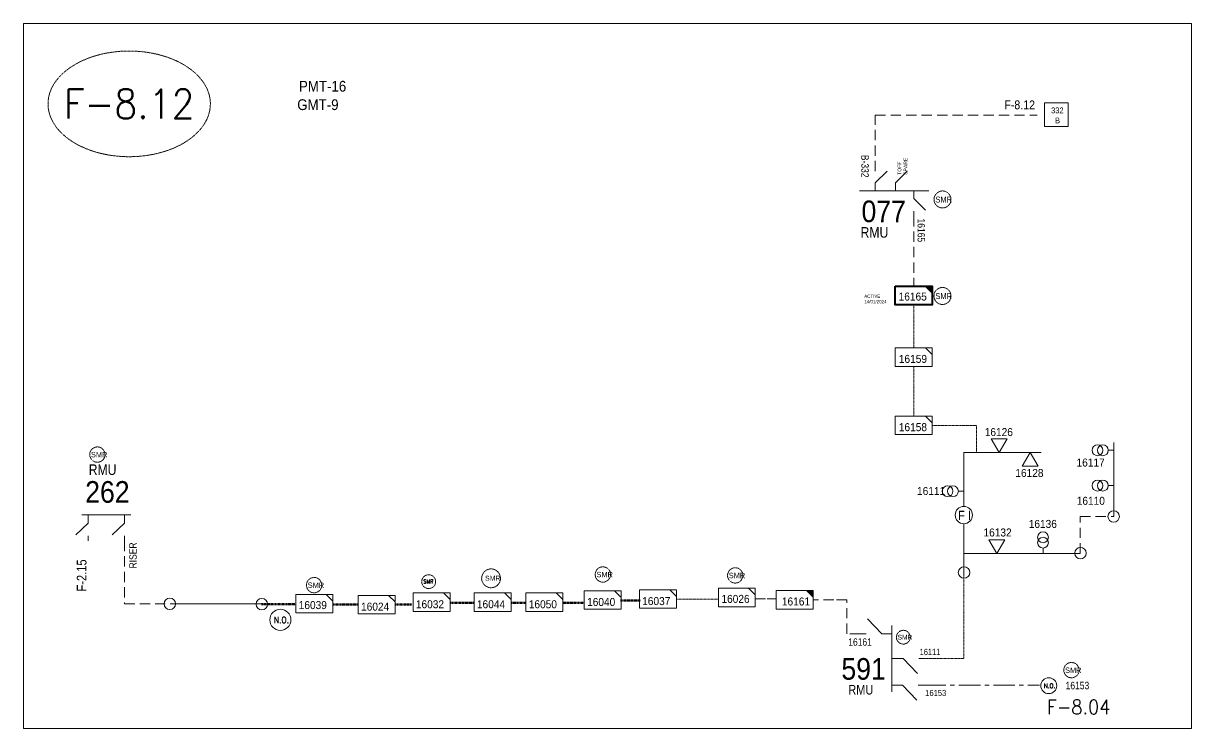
# Model space of a CAD drawing. Header units: metres. Extents: x 65984 to 144644, y -19036 to 23726.
# Drawn here: x 96199 to 97155, y 7089 to 7667 of the extents above; entities that cross this region are included whole.
import ezdxf
from ezdxf.enums import TextEntityAlignment as Align

# ---------------------------------------------------------------- set-up
doc = ezdxf.new("R2010")
doc.units = ezdxf.units.M
doc.header["$MEASUREMENT"] = 0
for name, pattern in [('( Center )', [2, 1.25, -0.25, 0.25, -0.25]), ('DGN Style 2', [0.023128, 0, -0.023128]), ('DGN Style 3', [0.013877, 0, -0.013877]), ('HIDDEN2', [2381.25, 1587.5, -793.75])]:
    doc.linetypes.add(name, pattern=pattern)
doc.layers.get('0').update_dxf_attribs({"color": 95, "lineweight": 40})
for name, color, linetype, lineweight in [('d_eos', 111, 'Continuous', 40), ('d_eos no', 121, 'Continuous', 40), ('d_oh branch', 94, 'Continuous', 40), ('d_switch', 95, 'Continuous', 40), ('d_tf', 1, 'Continuous', 40), ('d_tf no', 6, 'Continuous', 40), ('d_tf_200', 1, 'Continuous', 40), ('d_ug cable', 95, 'Continuous', 40), ('d_unit sub', 7, 'Continuous', 40), ('EARTH FAULT INDICATOR', 95, 'Continuous', 40), ('FDR  1  16', 234, 'Continuous', 40), ('fedr no', 95, 'Continuous', 40), ('GRID STATION  04', 7, 'Continuous', 40), ('Level 37', 7, 'Continuous', 0), ('O H MAIN FEEDER', 4, 'Continuous', 100), ('SW N O', 114, 'Continuous', 30)]:
    doc.layers.add(name, color=color, linetype=linetype, lineweight=lineweight)
doc.styles.add('NASKHF', font='naskhf.shx', dxfattribs={"height": 8})
doc.styles.add('Style-Andalus', font='andlso.ttf')
doc.styles.add('Style-Arial', font='arial.ttf')
doc.styles.add('Style-ENGINEERING', font='ENGINEERING.shx')
doc.styles.add('Style-msdefault', font='msdefault.shx')
doc.styles.add('Style-STANDARD', font='STANDARD.shx')

# ---------------------------------------------------------------- blocks, each defined once
blk = doc.blocks.new('TF_8')
at = {"color": 0, "linetype": 'ByBlock', "lineweight": -2}
blk.add_line((6.3, 4.95), (9.9, 1.35), dxfattribs=at)
blk.add_3dface([(-10.1, 4.95), (9.9, 4.95), (9.9, -5.05), (-10.1, -5.05)], dxfattribs=at)
blk = doc.blocks.new('exist.us-1000kva')
at = {"color": 0, "linetype": 'ByBlock', "lineweight": -2, "flags": 128}
blk.add_lwpolyline([(40, 12.9), (32.8, 20), (40, 20)], close=True, dxfattribs=at)
at = {"color": 0, "linetype": 'ByBlock', "lineweight": -2, "extrusion": (0, 0, -1)}
blk.add_solid([(-40, 12.9), (-32.8, 20), (-40, 20)], dxfattribs=at)
at = {"color": 0, "linetype": 'ByBlock', "lineweight": -2, "xscale": 2, "yscale": 2}
blk.add_blockref('TF_8', (20.2, 10.1), dxfattribs=at)
blk = doc.blocks.new('TFU_91')
at = {"layer": 'd_tf_200', "color": 5, "linetype": 'Continuous', "lineweight": 13}
blk.add_line((0, 10), (0, 0), dxfattribs=at)
for centre in [(0, 30), (0, 20)]:
    blk.add_circle(centre, 10, dxfattribs=at)
blk = doc.blocks.new('*U1006')
at = {"layer": 'EARTH FAULT INDICATOR', "color": 2, "linetype": 'Continuous', "lineweight": 13}
blk.add_circle((0.02, 0.13), 4, dxfattribs=at)
at = {"layer": 'EARTH FAULT INDICATOR', "color": 2, "lineweight": 13, "style": 'Style-Andalus', "width": 0.9}
blk.add_text('F I', height=4.234, dxfattribs=at).set_placement((-2.61, 2.11), align=Align.TOP_LEFT)
blk = doc.blocks.new('*U1282')
at = {"layer": 'd_eos', "color": 2, "linetype": 'Continuous', "lineweight": 13, "ltscale": 0.973757}
for p, q in [((2.25, 7.06), (-3.2, 12.68)), ((-3.72, 7.06), (-5.98, 7.06)), ((5.97, 7.06), (2.25, 7.06)), ((5.97, 9.95), (5.98, -12.68)), ((2.25, -9.69), (-3.2, -4.08)), ((-3.72, -9.69), (-5.98, -9.69)), ((5.98, -9.69), (2.25, -9.69))]:
    blk.add_line(p, q, dxfattribs=at)
blk = doc.blocks.new('*U893')
at = {"layer": 'SW N O', "color": 3, "lineweight": 13}
blk.add_circle((0, 0), 16.8, dxfattribs=at)
at = {"layer": 'SW N O', "color": 3, "lineweight": 13, "style": 'Style-STANDARD'}
blk.add_text('N.O.', height=9.6, dxfattribs=at).set_placement((1.7, -0.2), align=Align.MIDDLE_CENTER)
blk = doc.blocks.new('TRA1_1218')
at = {"layer": 'd_tf', "color": 5, "linetype": 'Continuous', "lineweight": 13, "ltscale": 0.00050223, "flags": 128}
blk.add_lwpolyline([(10, -17), (0, 0), (-10, -17)], close=True, dxfattribs=at)
blk = doc.blocks.new('TRA1_1217')
at = {"layer": 'd_tf', "color": 5, "linetype": 'Continuous', "lineweight": 13, "ltscale": 0.00050223, "xscale": 1.000046566207833, "yscale": 1.000046566207833, "zscale": 1.000046566207833, "rotation": 180}
blk.add_blockref('TRA1_1218', (0, 0), dxfattribs=at)
blk = doc.blocks.new('*U3091')
at = {"layer": 'd_unit sub', "color": 2, "linetype": 'Continuous', "lineweight": 13, "flags": 128}
blk.add_lwpolyline([(8.54, 4.27), (8.54, 1.2), (5.47, 4.27)], close=True, dxfattribs=at)
at = {"layer": 'd_unit sub', "color": 2, "linetype": 'Continuous', "lineweight": 13, "xscale": 0.8535245333131423, "yscale": 0.8535245333131423, "zscale": 0.4267622666565711, "rotation": 359.9999999999999}
blk.add_blockref('TF_8', (0.09, 0.05), dxfattribs=at)
blk = doc.blocks.new('*U3092')
at = {"layer": 'd_unit sub', "color": 5, "linetype": 'Continuous', "lineweight": 13, "flags": 128}
blk.add_lwpolyline([(8.54, 4.27), (8.54, 1.2), (5.47, 4.27)], close=True, dxfattribs=at)
at = {"layer": 'd_unit sub', "color": 5, "linetype": 'Continuous', "lineweight": 13, "xscale": 0.8535245333131423, "yscale": 0.8535245333131423, "zscale": 0.4267622666565711, "rotation": 359.9999999999999}
blk.add_blockref('TF_8', (0.09, 0.05), dxfattribs=at)
blk = doc.blocks.new('*U3356')
at = {"layer": 'd_unit sub', "color": 2, "linetype": 'Continuous', "lineweight": 13, "flags": 128}
blk.add_lwpolyline([(8.54, 4.27), (8.54, 1.2), (5.47, 4.27)], close=True, dxfattribs=at)
at = {"layer": 'd_unit sub', "color": 2, "linetype": 'Continuous', "lineweight": 13, "xscale": 0.8535245333131423, "yscale": 0.8535245333131423, "zscale": 0.4267622666565711, "rotation": 359.9999999999999}
blk.add_blockref('TF_8', (0.09, 0.05), dxfattribs=at)

msp = doc.modelspace()

# ---------------------------------------------------------------- linework, layer by layer
at = {"layer": 'd_eos', "color": 7, "linetype": 'Continuous', "lineweight": 13, "ltscale": 0.96076}
msp.add_line((96896.28, 7546.56), (96896.28, 7550.49), dxfattribs=at)
at = {"layer": 'd_eos', "color": 2, "linetype": 'Continuous', "lineweight": 13, "ltscale": 0.96076}
for p, q in [((96896.28, 7536.22), (96906.01, 7545.66)), ((96912.78, 7536.3), (96922.51, 7545.74)), ((96883.52, 7529.75), (96940.1, 7529.75)), ((96896.28, 7529.76), (96896.28, 7536.22)), ((96912.78, 7529.83), (96912.78, 7536.3)), ((96927.85, 7529.75), (96927.85, 7523.29)), ((96927.85, 7523.29), (96937.58, 7513.85)), ((96927.85, 7512.95), (96927.85, 7509.02))]:
    msp.add_line(p, q, dxfattribs=at)
at = {"layer": 'd_eos', "color": 2, "linetype": 'Continuous', "lineweight": 13, "ltscale": 1.108243}
for p, q in [((96901.75, 7166.89), (96889.95, 7179.04)), ((96909.82, 7119.4), (96909.82, 7173.61)), ((96888.89, 7166.94), (96883.99, 7166.94)), ((96909.83, 7166.88), (96901.75, 7166.88)), ((96909.82, 7146.56), (96919.07, 7146.56)), ((96919.07, 7146.56), (96930.87, 7134.4)), ((96909.82, 7124.71), (96918.54, 7124.71)), ((96918.54, 7124.72), (96930.34, 7112.56))]:
    msp.add_line(p, q, dxfattribs=at)
at = {"layer": 'd_eos', "color": 7, "linetype": 'Continuous', "lineweight": 13, "ltscale": 1.108243}
for p, q in [((96932, 7146.56), (96936.9, 7146.56)), ((96931.46, 7124.72), (96936.37, 7124.72))]:
    msp.add_line(p, q, dxfattribs=at)
at = {"layer": 'd_oh branch', "color": 5, "linetype": 'Continuous', "lineweight": 13}
msp.add_line((97091.51, 7323.67), (97091.51, 7263.03), dxfattribs=at)
for centre in [(97064.28, 7232.94), (96969.03, 7217.08)]:
    msp.add_circle(centre, 4.7, dxfattribs=at)
at = {"layer": 'd_ug cable', "color": 5, "linetype": 'DGN Style 3', "lineweight": 13}
for p, q in [((96927.85, 7401.06), (96927.85, 7436.4)), ((96927.85, 7345.13), (96927.85, 7385.94)), ((96733.44, 7195.26), (96767.86, 7195.26))]:
    msp.add_line(p, q, dxfattribs=at)
at = {"layer": 'd_ug cable', "color": 5, "linetype": 'DGN Style 3', "lineweight": 100}
msp.add_line((96687.81, 7194.14), (96704.08, 7194.14), dxfattribs=at)
at = {"layer": 'd_ug cable', "color": 5, "linetype": 'HIDDEN2', "lineweight": 13, "ltscale": 0.005315}
for points in [[(96896.28, 7545.77), (96896.28, 7591.59), (97028.92, 7591.59)], [(96927.85, 7509.02), (96927.85, 7451.52)], [(97064.08, 7232.71), (97064.08, 7263.03), (97091.51, 7263.03)], [(96281.56, 7243.05), (96281.56, 7191.4), (96315, 7191.4)], [(96797.98, 7195.46), (96807.91, 7195.46), (96815.19, 7195.46)], [(96883.99, 7166.94), (96873.12, 7166.94), (96873.12, 7194.7), (96862.48, 7194.7), (96845.38, 7194.7)]]:
    msp.add_lwpolyline(points, dxfattribs=at)
at = {"layer": 'd_ug cable', "color": 2, "linetype": 'DGN Style 2', "lineweight": 13, "flags": 128}
msp.add_lwpolyline([(96927.85, 7509.02), (96927.85, 7509.02)], close=True, dxfattribs=at)
at = {"layer": 'd_ug cable', "color": 5, "linetype": 'DGN Style 3', "lineweight": 13, "flags": 128}
for points in [[(96979.24, 7315.36), (96979.24, 7337.57), (96942.97, 7337.57)], [(96968.83, 7215.76), (96968.83, 7146.56), (96936.9, 7146.56)]]:
    msp.add_lwpolyline(points, dxfattribs=at)
at = {"layer": 'd_ug cable', "color": 5, "linetype": 'DGN Style 3', "lineweight": 100, "flags": 128}
for points in [[(96421.44, 7191.3), (96393.79, 7191.3)], [(96473.05, 7190.84), (96452.32, 7190.84)], [(96516.92, 7190.84), (96503.29, 7190.84)], [(96567.35, 7192.21), (96548.17, 7192.21)], [(96610.37, 7192.21), (96598.15, 7192.21)], [(96658.11, 7192.22), (96640.61, 7192.21)]]:
    msp.add_lwpolyline(points, dxfattribs=at)
at = {"layer": 'd_ug cable', "color": 2, "linetype": 'DGN Style 3', "lineweight": 13}
for centre, radius in [((96951.36, 7522.62), 6.97), ((96951.36, 7443.56), 6.97), ((96259.44, 7313.69), 6.27), ((96673.3, 7215.47), 6.27), ((96436.89, 7206.76), 6.27), ((96530.71, 7209.61), 5.68), ((96581.76, 7212.33), 7.7), ((96781.65, 7214.7), 6.27), ((96919.29, 7164.13), 5.64), ((97056.94, 7137.14), 6.27)]:
    msp.add_circle(centre, radius, dxfattribs=at)
at = {"layer": 'FDR  1  16', "color": 234, "linetype": '( Center )', "lineweight": 13, "ltscale": 14.147686, "flags": 128}
msp.add_lwpolyline([(96936.41, 7124.71), (97030.76, 7124.71)], dxfattribs=at)
at = {"layer": 'fedr no', "color": 82, "linetype": 'DGN Style 3', "lineweight": 13, "true_color": 0x1dc70e}
msp.add_ellipse((96285.51, 7600.91), major_axis=(66.45, 0), ratio=0.651175, dxfattribs=at)
at = {"layer": 'GRID STATION  04', "color": 5, "linetype": 'Continuous', "lineweight": 13, "ltscale": 0.775894, "flags": 128}
msp.add_lwpolyline([(97034.96, 7601.78), (97034.96, 7582.42), (97054.33, 7582.42), (97054.33, 7601.78)], close=True, dxfattribs=at)
at = {"layer": 'O H MAIN FEEDER', "color": 5, "lineweight": 13, "ltscale": 53.14683}
for p, q in [((97032.19, 7315.36), (96968.83, 7315.36)), ((96968.83, 7315.36), (96968.83, 7271.2)), ((96968.83, 7257.03), (96968.83, 7215.76)), ((97064.08, 7232.71), (96968.83, 7232.71)), ((96394.87, 7191.33), (96318.96, 7191.33))]:
    msp.add_line(p, q, dxfattribs=at)
at = {"layer": 'O H MAIN FEEDER', "color": 140, "linetype": 'Continuous', "lineweight": 13, "flags": 128}
msp.add_lwpolyline([(96198.86, 7666.85), (97155.34, 7666.85), (97155.34, 7089.23), (96198.86, 7089.23)], close=True, dxfattribs=at)
at = {"layer": 'O H MAIN FEEDER', "color": 5, "lineweight": 13, "ltscale": 53.14683}
msp.add_circle((97091.51, 7263.03), 4.7, dxfattribs=at)
at = {"layer": 'O H MAIN FEEDER', "color": 251, "lineweight": 13, "ltscale": 0.865063}
msp.add_circle((96318.73, 7191.4), 4.7, dxfattribs=at)
at = {"layer": 'O H MAIN FEEDER', "color": 5, "lineweight": 13, "ltscale": 0.865063}
msp.add_circle((96394.11, 7191.22), 4.7, dxfattribs=at)

# ---------------------------------------------------------------- block references
at = {"layer": 'd_eos', "color": 2, "linetype": 'Continuous', "lineweight": 13, "ltscale": 0.973757, "xscale": 1.771561000000001, "yscale": 1.771561000000001, "zscale": 1.771561000000001, "rotation": 90.00000000000006}
msp.add_blockref('*U1282', (96264.4, 7253.65), dxfattribs=at)
at = {"layer": 'd_tf', "color": 5, "linetype": 'Continuous', "lineweight": 13, "ltscale": 0.00050223, "extrusion": (0, 0, -1), "xscale": 0.6554775700000002, "yscale": 0.6554775700000002, "zscale": 0.6554775700000002, "rotation": 359.9999999999999}
msp.add_blockref('TRA1_1217', (-96997.76, 7315.36), dxfattribs=at)
at = {"layer": 'd_tf', "color": 5, "linetype": 'Continuous', "lineweight": 13, "ltscale": 0.00050223, "xscale": 0.6554775700000002, "yscale": 0.6554775700000002, "zscale": 0.6554775700000002}
for p, rotation in [((97023.18, 7315.36), 180), ((96995.85, 7232.73), 359.9999999999999)]:
    msp.add_blockref('TRA1_1217', p, dxfattribs=dict(at, rotation=rotation))
at = {"layer": 'd_tf no', "color": 2, "linetype": 'Continuous', "lineweight": 40, "xscale": 0.7560353878803824, "yscale": 0.7560353878803824, "zscale": 0.7560353878803824, "rotation": 359.9999999999999}
msp.add_blockref('exist.us-1000kva', (96912.73, 7436.4), dxfattribs=at)
at = {"layer": 'd_tf_200', "color": 5, "linetype": 'Continuous', "lineweight": 13, "xscale": 0.4428902500000003, "yscale": 0.4428902500000003, "zscale": 0.4428902500000003}
for p, rotation in [((97091.51, 7317.21), 89.99999999999994), ((96968.8, 7283.71), 89.99999999999991), ((97033.66, 7232.68), 359.9999999999999)]:
    msp.add_blockref('TFU_91', p, dxfattribs=dict(at, rotation=rotation))
at = {"layer": 'd_tf_200', "color": 5, "linetype": 'Continuous', "lineweight": 13, "extrusion": (0, 0, -1), "xscale": 0.4428902500000003, "yscale": 0.4428902500000003, "zscale": 0.4428902500000003, "rotation": 269.9999999999999}
msp.add_blockref('TFU_91', (-97091.51, 7288.24), dxfattribs=at)
at = {"layer": 'd_unit sub', "color": 5, "linetype": 'Continuous', "lineweight": 13, "zscale": 0.7560353878803824, "rotation": 359.9999999999999}
for name, p, xscale, yscale in [('TF_8', (96928, 7393.58), 1.512070775760765, 1.512070775760765), ('TF_8', (96928, 7337.65), 1.512070775760765, 1.512070775760765), ('exist.us-1000kva', (96815.14, 7187.2), 0.7560353878803824, 0.7560353878803824)]:
    msp.add_blockref(name, p, dxfattribs=dict(at, xscale=xscale, yscale=yscale))
at = {"layer": 'd_unit sub', "color": 5, "linetype": 'Continuous', "lineweight": 13, "xscale": 1.771561000000001, "yscale": 1.771561000000001, "zscale": 1.771561000000001}
for p in [(96718.33, 7195.38), (96488.15, 7190.83), (96625.48, 7192.78)]:
    msp.add_blockref('*U3092', p, dxfattribs=at)
at = {"layer": 'd_unit sub', "color": 2, "linetype": 'Continuous', "lineweight": 13, "xscale": 1.512070775760765, "yscale": 1.512070775760765, "zscale": 0.7560353878803824, "rotation": 359.9999999999999}
msp.add_blockref('TF_8', (96783.14, 7196.66), dxfattribs=at)
at = {"layer": 'd_unit sub', "color": 2, "linetype": 'Continuous', "lineweight": 13, "xscale": 1.771561000000001, "yscale": 1.771561000000001, "zscale": 1.771561000000001}
for name, p in [('*U3356', (96437.07, 7191.49)), ('*U3091', (96533.03, 7192.78)), ('*U3091', (96583.02, 7192.78)), ('*U3356', (96673.22, 7194.64))]:
    msp.add_blockref(name, p, dxfattribs=at)
at = {"layer": 'EARTH FAULT INDICATOR', "color": 2, "linetype": 'Continuous', "lineweight": 13, "xscale": 1.771561000000001, "yscale": 1.771561000000001, "zscale": 1.771561000000001}
msp.add_blockref('*U1006', (96968.79, 7263.88), dxfattribs=at)
at = {"layer": 'SW N O', "color": 3, "lineweight": 13}
for p, xscale, yscale, zscale in [((96409.29, 7178.31), 0.5141429383953992, 0.5141429383953992, 0.5141429383953992), ((97038.36, 7124.42), 0.3881527093429453, 0.3881527093429453, 0.3881527093429453)]:
    msp.add_blockref('*U893', p, dxfattribs=dict(at, xscale=xscale, yscale=yscale, zscale=zscale))

# ---------------------------------------------------------------- texts
at = {"layer": 'd_eos no', "color": 7, "linetype": 'Continuous', "lineweight": 13, "style": 'Style-Arial', "width": 0.88}
for s, p in [('PMT-16', (96424.53, 7619.75)), ('GMT-9', (96423.09, 7604.67))]:
    msp.add_text(s, height=8.843, dxfattribs=at).set_placement(p, align=Align.TOP_LEFT)
at = {"layer": 'd_eos no', "color": 2, "linetype": 'Continuous', "lineweight": 13, "style": 'Style-Arial', "width": 0.88}
msp.add_text('077', height=17.716, dxfattribs=at).set_placement((96885.07, 7504.02))
msp.add_text('262', height=17.716, dxfattribs=at).set_placement((96249.48, 7291.96), align=Align.TOP_LEFT)
msp.add_text('591', height=17.716, dxfattribs=at).set_placement((96904.94, 7147.02), align=Align.TOP_RIGHT)
at = {"layer": 'd_switch', "color": 7, "linetype": 'Continuous', "lineweight": 13, "style": 'Style-msdefault', "width": 0.9}
msp.add_text('F-8.12', height=7.237, dxfattribs=at).set_placement((97027.14, 7603.72), align=Align.TOP_RIGHT)
at = {"layer": 'd_switch', "color": 1, "linetype": 'Continuous', "lineweight": 30, "style": 'Style-ENGINEERING', "width": 0.857143}
for p in [(96945.54, 7525.01), (96945.54, 7445.95)]:
    msp.add_text('SMR', height=4.907, rotation=0.00263, dxfattribs=at).set_placement(p, align=Align.TOP_LEFT)
at = {"layer": 'd_switch', "color": 1, "linetype": 'Continuous', "lineweight": 30, "ltscale": 0.9, "style": 'Style-ENGINEERING', "width": 0.857143}
for p in [(96254.21, 7315.84), (96668.07, 7217.62), (96776.41, 7216.85), (96431.66, 7208.91), (97051.71, 7139.29)]:
    msp.add_text('SMR', height=4.416, rotation=0.00263, dxfattribs=at).set_placement(p, align=Align.TOP_LEFT)
at = {"layer": 'd_switch', "color": 7, "linetype": 'Continuous', "lineweight": 13, "style": 'Style-ENGINEERING', "width": 0.857143}
msp.add_text('RISER', height=6.076, rotation=90.00752, dxfattribs=at).set_placement((96285.56, 7220.44), align=Align.TOP_LEFT)
at = {"layer": 'd_switch', "color": 2, "linetype": 'Continuous', "lineweight": 13, "style": 'Style-ENGINEERING', "width": 0.857143}
msp.add_text('F-2.15', height=7.918, rotation=90.00752, dxfattribs=at).set_placement((96242.63, 7201.59), align=Align.TOP_LEFT)
at = {"layer": 'd_switch', "color": 1, "linetype": 'Continuous', "lineweight": 30, "ltscale": 0.81, "style": 'Style-ENGINEERING', "width": 0.857143}
msp.add_text('SMR', height=3.975, rotation=0.00263, dxfattribs=at).set_placement((96914.59, 7166.06), align=Align.TOP_LEFT)
at = {"layer": 'd_switch', "color": 7, "linetype": 'Continuous', "lineweight": 13, "style": 'Style-ENGINEERING', "width": 0.857143}
msp.add_text('16161', height=6.076, dxfattribs=at).set_placement((96874.19, 7163.2), align=Align.TOP_LEFT)
at = {"layer": 'd_switch', "color": 7, "linetype": 'Continuous', "lineweight": 13, "ltscale": 0.899303, "style": 'Style-ENGINEERING', "width": 0.857143}
msp.add_text('16111', height=5.159, rotation=360, dxfattribs=at).set_placement((96932.64, 7154.61), align=Align.TOP_LEFT)
at = {"layer": 'd_switch', "color": 2, "linetype": 'Continuous', "lineweight": 13, "style": 'Style-ENGINEERING', "width": 0.857143}
msp.add_text('16153', height=6.076, rotation=0.00037, dxfattribs=at).set_placement((97071.51, 7127.57), align=Align.TOP_RIGHT)
at = {"layer": 'd_switch', "color": 7, "linetype": 'Continuous', "lineweight": 13, "ltscale": 0.877942, "style": 'Style-ENGINEERING', "width": 0.857143}
msp.add_text('16153', height=4.964, rotation=0.00037, dxfattribs=at).set_placement((96954.42, 7120.95), align=Align.TOP_RIGHT)
at = {"layer": 'd_switch', "color": 51, "linetype": 'Continuous', "lineweight": 13, "ltscale": 0.849856, "insert": (96922.57, 7542.81), "char_height": 2.9442, "attachment_point": 7, "rotation": 90.00752, "style": 'NASKHF'}
msp.add_mtext('\\FENGINEERING;\\H1x;\\W0.921053;TOFF\\PSPARE', dxfattribs=at)
at = {"layer": 'd_tf no', "color": 121, "linetype": 'Continuous', "lineweight": 40, "style": 'Style-msdefault', "width": 0.945946}
msp.add_text('16165', height=6.555, dxfattribs=at).set_placement((96915.47, 7446.37), align=Align.TOP_LEFT)
at = {"layer": 'd_tf no', "color": 5, "linetype": 'Continuous', "lineweight": 13, "style": 'Style-msdefault', "width": 0.945946}
for s, p in [('16159', (96915.61, 7395.34)), ('16158', (96915.61, 7339.41)), ('16126', (96985.95, 7335.4)), ('16117', (97061.08, 7310.43)), ('16128', (97011.01, 7301.9)), ('16111', (96930.51, 7287.12)), ('16136', (97021.97, 7260.17)), ('16132', (96984.92, 7253.16)), ('16050', (96612.66, 7194.38)), ('16037', (96705.5, 7196.97)), ('16161', (96819.88, 7196.64)), ('16024', (96475.33, 7192.43))]:
    msp.add_text(s, height=6.555, dxfattribs=at).set_placement(p, align=Align.TOP_LEFT)
msp.add_text('16110', height=6.555, dxfattribs=at).set_placement((97084.33, 7279.11), align=Align.TOP_RIGHT)
at = {"layer": 'd_tf no', "color": 1, "linetype": 'Continuous', "lineweight": 40, "style": 'Style-msdefault', "width": 0.945946}
msp.add_text('SMR', height=4.129, dxfattribs=at).set_placement((96576.86, 7214.47), align=Align.TOP_LEFT)
at = {"layer": 'd_tf no', "color": 2, "linetype": 'Continuous', "lineweight": 13, "style": 'Style-msdefault', "width": 0.945946}
for s, p in [('16039', (96424.3, 7193.71)), ('16032', (96520.21, 7194.38)), ('16044', (96570.2, 7194.38)), ('16040', (96660.39, 7196.24)), ('16026', (96770.38, 7198.77))]:
    msp.add_text(s, height=6.555, dxfattribs=at).set_placement(p, align=Align.TOP_LEFT)
at = {"layer": 'd_tf no', "color": 121, "linetype": 'Continuous', "lineweight": 40, "insert": (96887.3, 7444.69), "char_height": 2.6533, "attachment_point": 1, "style": 'NASKHF'}
msp.add_mtext('\\Fmsdefault;\\H1x;\\W0.945946;ACTIVE\\P14/01/2024', dxfattribs=at)
at = {"layer": 'd_tf no', "color": 1, "linetype": 'Continuous', "lineweight": 40, "ltscale": 0.9, "insert": (96530.41, 7209.79), "char_height": 3.2634, "width": 8.1938, "attachment_point": 5, "line_spacing_factor": 1.2, "style": 'Style-STANDARD'}
msp.add_mtext('\\H1x;\\W0.909091;SMR\\P', dxfattribs=at)
at = {"layer": 'fedr no', "color": 6, "linetype": 'Continuous', "lineweight": 13, "insert": (96285.51, 7600.91), "char_height": 24.007, "attachment_point": 5, "style": 'Style-STANDARD'}
msp.add_mtext('F-8.12', dxfattribs=at)
at = {"layer": 'fedr no', "color": 2, "linetype": 'Continuous', "lineweight": 40, "insert": (97062.77, 7107.04), "char_height": 11.685, "attachment_point": 5, "style": 'Style-STANDARD'}
msp.add_mtext('F-8.04', dxfattribs=at)
at = {"layer": 'GRID STATION  04', "color": 5, "linetype": 'Continuous', "lineweight": 13, "style": 'Style-msdefault', "width": 0.888889}
for s, height, p in [('332', 4.745, (97040.29, 7593.2)), ('B', 4.74, (97043.51, 7584.99))]:
    msp.add_text(s, height=height, dxfattribs=at).set_placement(p)
at = {"layer": 'Level 37', "color": 7, "linetype": 'Continuous', "lineweight": 13, "style": 'Style-ENGINEERING', "width": 0.857143}
msp.add_text('B-332', height=6.076, rotation=270, dxfattribs=at).set_placement((96891, 7559.15), align=Align.TOP_LEFT)
at = {"layer": 'Level 37', "color": 2, "linetype": 'Continuous', "lineweight": 13, "style": 'Style-msdefault', "width": 0.86}
for p in [(96907, 7491.33), (96275.09, 7296.99)]:
    msp.add_text('RMU', height=8.681, rotation=359.99963, dxfattribs=at).set_placement(p, align=Align.RIGHT)
at = {"layer": 'Level 37', "color": 7, "linetype": 'Continuous', "lineweight": 13, "style": 'Style-ENGINEERING', "width": 0.857143}
msp.add_text('16165', height=6.076, rotation=270, dxfattribs=at).set_placement((96930.96, 7507.01))
at = {"layer": 'Level 37', "color": 2, "linetype": 'Continuous', "lineweight": 13, "ltscale": 0.9, "style": 'Style-msdefault', "width": 0.86}
msp.add_text('RMU', height=7.813, rotation=359.99963, dxfattribs=at).set_placement((96894.72, 7117.19), align=Align.RIGHT)

doc.saveas('drawing.dxf')
